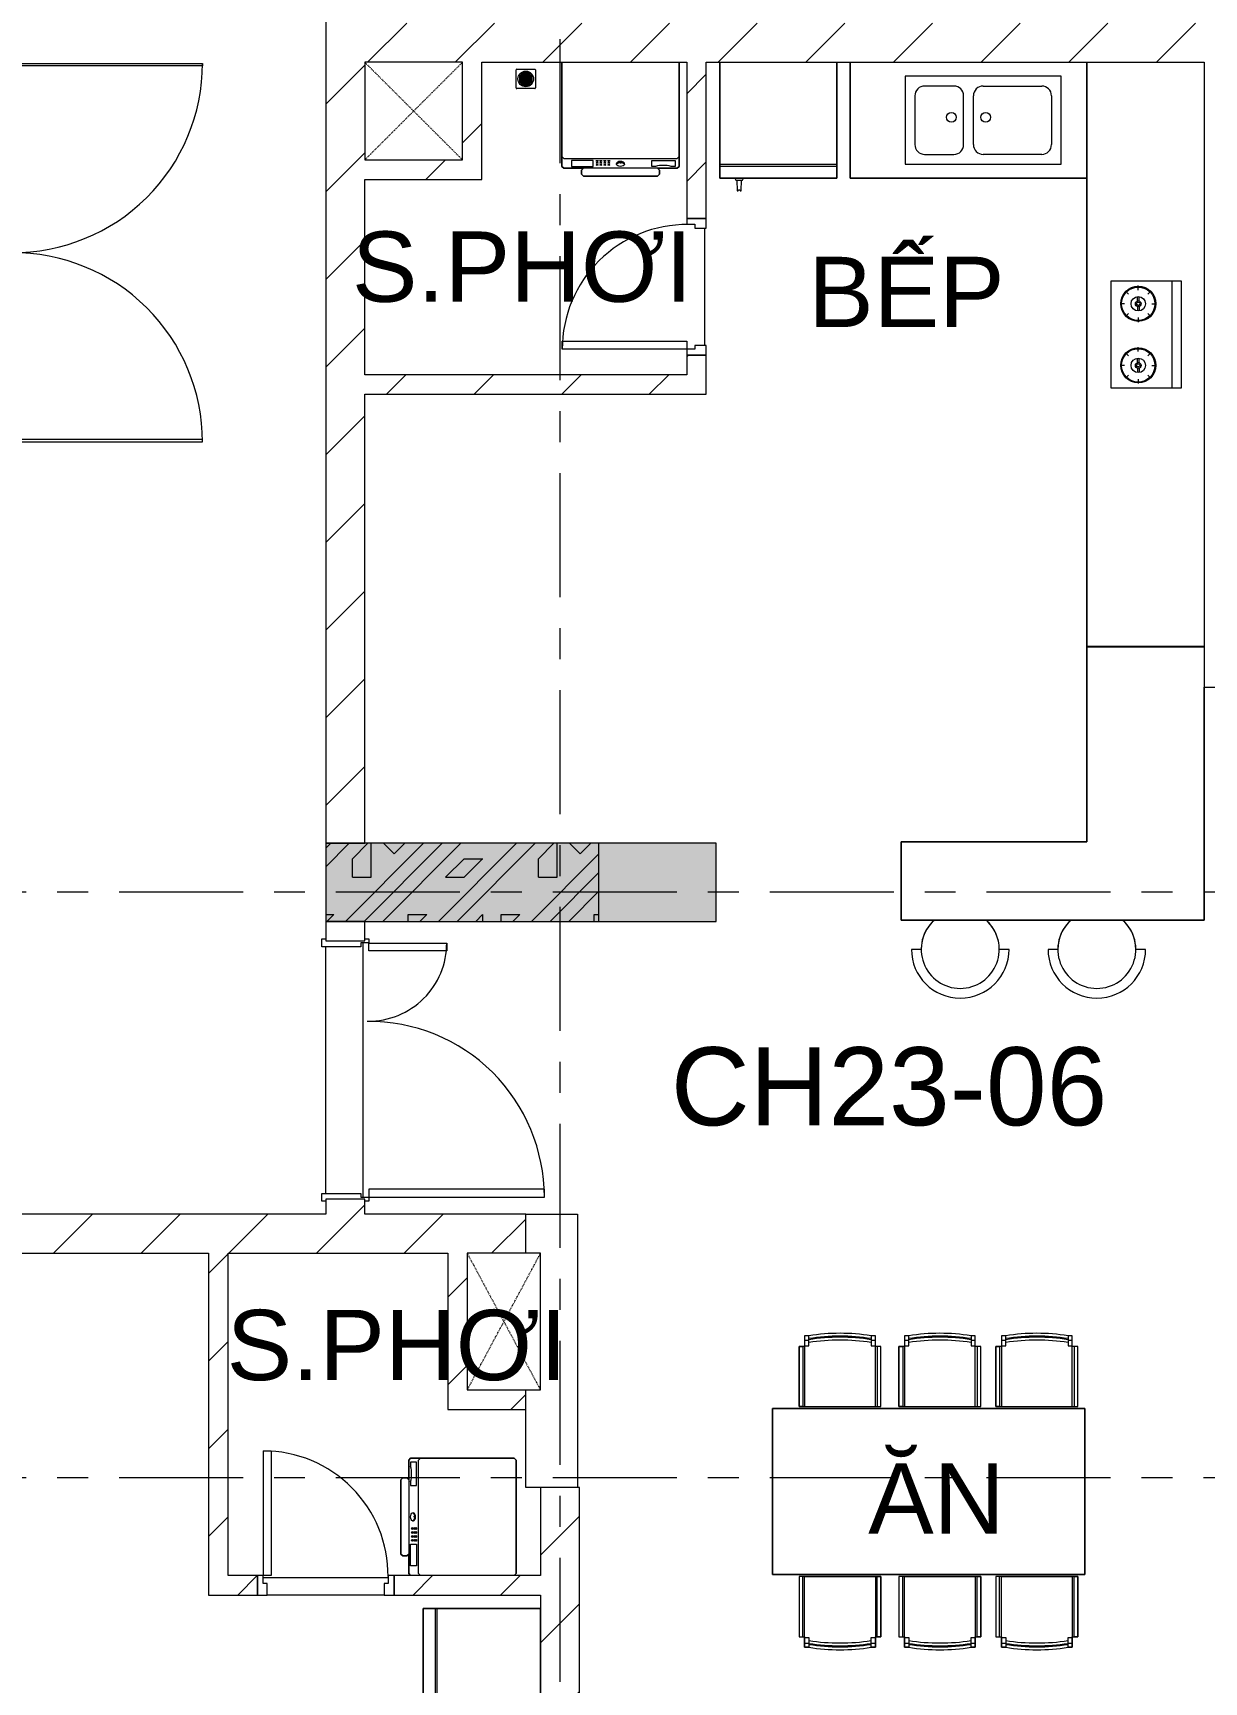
# Model space of a CAD drawing. Header units: millimetres. Extents: x -20144 to 117103, y -11426 to 48263.
# Drawn here: x 100701 to 106701, y 7404 to 15850 of the extents above; entities that cross this region are included whole.
import ezdxf

# ---------------------------------------------------------------- set-up
doc = ezdxf.new("R2010")
doc.units = ezdxf.units.MM
doc.linetypes.add('Dash_2_', pattern=[6.35, 3.175, -3.175])
doc.linetypes.add('Grid Line', pattern=[22.225, 12.7, -3.175, 3.175, -3.175])
for name, color, linetype, lineweight in [('A-DETL-GENF', 31, 'Continuous', 5), ('A-DETL-GENF-HDLN', 161, 'Dash_2_', 5), ('CHU', 181, 'Continuous', 5), ('CUA', 31, 'Continuous', 9), ('HATCH-TUONG', 152, 'Continuous', 9), ('NET CAT', 3, 'Continuous', 5), ('NET-CAT', 3, 'Continuous', 9), ('NET-THAY', 2, 'Continuous', 15), ('THIET BI', 44, 'Continuous', 5), ('THIET-BI', 44, 'Continuous', 5), ('TRUC', 225, 'Continuous', 5)]:
    doc.layers.add(name, color=color, linetype=linetype, lineweight=lineweight)
doc.styles.add('Arial_4', font='arial.ttf', dxfattribs={"height": 360})
doc.styles.add('Arial_5', font='arial.ttf', dxfattribs={"height": 400})
pattern_1 = [(45, (71000, 0), (-224.5064, 224.5064), [])]

# ---------------------------------------------------------------- blocks, each defined once
blk = doc.blocks.new('ALC1807-ASCENT PLAZA-KET CAU 1_rvt-1-MẶT BẰNG TẦNG 5 ĐẾN TẦNG 22')
at = {"layer": 'NET CAT'}
blk.add_hatch(color=7, dxfattribs=at).paths.add_polyline_path([(31200.5, 11299.9), (33200.5, 11299.9), (33200.5, 11699.9), (31200.5, 11699.9)], flags=0)
at = {"layer": 'NET CAT', "color": 90, "lineweight": 13}
for p, q in [((33200.5, 11699.9), (31200.5, 11699.9)), ((31200.5, 11699.9), (31200.5, 11299.9)), ((33200.5, 11299.9), (33200.5, 11699.9)), ((31200.5, 11299.9), (33200.5, 11299.9))]:
    blk.add_line(p, q, dxfattribs=at)
blk = doc.blocks.new('CUA VAO CAN HO_0001 - Type 1-434610-MẶT BẰNG TẦNG 23')
at = {"layer": 'CUA', "lineweight": 5}
for p, q in [((-570, 97.7), (-570, 117.7)), ((-570, 117.7), (-530, 117.7)), ((-560, 97.7), (-570, 97.7)), ((-560, -102.3), (-560, 97.7)), ((-530, 117.7), (-530, -81.3)), ((733, 117.7), (773, 117.7)), ((733, -81.3), (733, 117.7)), ((763, 97.7), (763, -102.3)), ((773, 97.7), (763, 97.7)), ((773, 117.7), (773, 97.7)), ((-550, -81.3), (-550, -122.3)), ((-530, -81.3), (-550, -81.3)), ((753, -81.3), (733, -81.3)), ((753, -122.3), (753, -81.3)), ((-570, -102.3), (-560, -102.3)), ((-570, -122.3), (-570, -102.3)), ((-550, -122.3), (-570, -122.3)), ((773, -122.3), (753, -122.3)), ((763, -102.3), (773, -102.3)), ((773, -102.3), (773, -122.3))]:
    blk.add_line(p, q, dxfattribs=at)
at = {"layer": 'CUA'}
for p, q in [((-509, -122.3), (-549, -122.3)), ((-549, -122.3), (-549, -1022.3)), ((-509, -1022.3), (-509, -122.3)), ((712, -122.3), (752, -122.3)), ((712, -522.3), (712, -122.3)), ((752, -122.3), (752, -522.3)), ((752, -522.3), (712, -522.3)), ((-549, -1022.3), (-509, -1022.3))]:
    blk.add_line(p, q, dxfattribs=at)
at = {"layer": 'CUA', "lineweight": 5}
for centre, radius, start, end in [((-549, -122.3), 900, 270, 0.5), ((752, -122.3), 400, 179.5, 270)]:
    blk.add_arc(centre, radius, start, end, dxfattribs=at)
blk = doc.blocks.new('CUA WC - Type 1-374153-MẶT BẰNG TẦNG 23')
at = {"layer": 'CUA'}
for p, q in [((-217.5, 690.3), (-177.5, 690.3)), ((-217.5, 52.3), (-217.5, 690.3)), ((-177.5, 690.3), (-177.5, 52.3)), ((-177.5, 52.3), (-217.5, 52.3))]:
    blk.add_line(p, q, dxfattribs=at)
at = {"layer": 'CUA', "lineweight": 5}
for p, q in [((-218.5, 52.3), (-248.5, 52.3)), ((-248.5, 52.3), (-248.5, -47.7)), ((-218.5, 11.3), (-218.5, 52.3)), ((-198.5, 11.3), (-218.5, 11.3)), ((-198.5, -47.7), (-198.5, 11.3)), ((421.5, 11.3), (401.5, 11.3)), ((401.5, 11.3), (401.5, -47.7)), ((451.5, 52.3), (421.5, 52.3)), ((421.5, 52.3), (421.5, 11.3)), ((451.5, -47.7), (451.5, 52.3)), ((-248.5, -47.7), (-198.5, -47.7)), ((401.5, -47.7), (451.5, -47.7))]:
    blk.add_line(p, q, dxfattribs=at)
blk.add_arc((-217.5, 52.3), 638, 359.5, 90, dxfattribs=at)
blk = doc.blocks.new('X-MAY GIAT - X-MAY GIAT-V65-MẶT BẰNG TẦNG 23')
at = {"layer": 'THIET BI'}
for p, q in [((-296.8, -6.8), (-300, -10)), ((-300, -10), (-296.8, -6.8)), ((-300, -10), (-300, -540)), ((-300, -540), (-300, -10)), ((300, -10), (296.8, -6.8)), ((296.8, -6.8), (300, -10)), ((300, -540), (300, -10)), ((300, -10), (300, -540)), ((-300, -490), (-290, -500)), ((-290, -500), (290, -500)), ((290, -500), (300, -490)), ((-300, -540), (-290, -550)), ((-290, -550), (-300, -540)), ((-290, -550), (-190, -550)), ((-190, -550), (-290, -550)), ((-250, -510), (-250, -540)), ((-140, -510), (-250, -510)), ((-250, -540), (-140, -540)), ((-190, -550), (-200, -560)), ((-200, -560), (-190, -550)), ((-200, -560), (-200, -580)), ((-200, -580), (-200, -560)), ((-200, -580), (-190, -590)), ((-190, -590), (-200, -580)), ((190, -550), (-190, -550)), ((-190, -590), (190, -590)), ((190, -590), (-190, -590)), ((-140, -540), (-140, -510)), ((-20, -530), (-20, -525)), ((0, -520), (0, -525)), ((20, -530), (20, -525)), ((160, -510), (280, -510)), ((160, -540), (160, -510)), ((180, -540), (160, -540)), ((200, -560), (190, -550)), ((190, -550), (290, -550)), ((190, -550), (200, -560)), ((290, -550), (190, -550)), ((190, -590), (200, -580)), ((200, -580), (190, -590)), ((200, -580), (200, -560)), ((200, -560), (200, -580)), ((280, -540), (260, -540)), ((280, -510), (280, -540)), ((290, -550), (300, -540)), ((300, -540), (290, -550))]:
    blk.add_line(p, q, dxfattribs=at)
blk.add_arc((220, -697.5), 162.5, 75.74997, 104.25003, dxfattribs=at)
for centre, major_axis in [((-120, -512.5), (5, 0)), ((-120, -522.5), (5, 0)), ((-120, -532.5), (5, 0)), ((-100, -512.5), (5, 0)), ((-100, -522.5), (5, 0)), ((-100, -532.5), (5, 0)), ((-80, -512.5), (5, 0)), ((-80, -522.5), (5, 0)), ((-80, -532.5), (5, 0)), ((-60, -512.5), (-5, 0)), ((-60, -522.5), (-5, 0)), ((-60, -532.5), (-5, 0)), ((0, -530), (-20, 0))]:
    blk.add_ellipse(centre, major_axis=major_axis, ratio=0.5, dxfattribs=at)
blk.add_ellipse((0, -525), major_axis=(-20, 0), ratio=0.5, start_param=3.141593, end_param=6.283185, dxfattribs=at)
blk = doc.blocks.new('X-BEP - X-BEP-444161-MẶT BẰNG TẦNG 23')
at = {"layer": 'THIET BI'}
for p, q in [((3000, -600), (3000, 0)), ((3000, 0), (3000, -600)), ((1126.9, -117.4), (1676, -117.4)), ((1126.9, -475.7), (1126.9, -117.4)), ((1676, -162.4), (1126.9, -162.4)), ((1676, -117.4), (1676, -475.7)), ((1243.7, -266.8), (1243.7, -243.3)), ((1559.2, -266.8), (1559.2, -243.3)), ((1173.6, -336.9), (1150.1, -336.9)), ((1194.1, -287.3), (1177.5, -270.7)), ((1229.6, -332.9), (1207.1, -332.9)), ((1257.9, -332.9), (1280.4, -332.9)), ((1293.4, -287.3), (1309.9, -270.7)), ((1313.9, -336.9), (1337.3, -336.9)), ((1489, -336.9), (1465.6, -336.9)), ((1509.6, -287.3), (1493, -270.7)), ((1545, -332.9), (1522.5, -332.9)), ((1573.3, -332.9), (1595.8, -332.9)), ((1608.8, -287.3), (1625.4, -270.7)), ((1629.4, -336.9), (1652.8, -336.9)), ((1194.1, -386.6), (1177.5, -403.1)), ((1229.6, -341), (1207.1, -341)), ((1243.7, -407.1), (1243.7, -430.5)), ((1257.9, -341), (1280.4, -341)), ((1293.4, -386.6), (1309.9, -403.1)), ((1509.6, -386.6), (1493, -403.1)), ((1545, -341), (1522.5, -341)), ((1559.2, -407.1), (1559.2, -430.5)), ((1573.3, -341), (1595.8, -341)), ((1608.8, -386.6), (1625.4, -403.1)), ((1676, -475.7), (1126.9, -475.7)), ((6.8, -600), (3000, -600)), ((3000, -600), (6.8, -600))]:
    blk.add_line(p, q, dxfattribs=at)
for centre, radius in [((1243.7, -336.9), 90), ((1243.7, -336.9), 85.5), ((1559.2, -336.9), 90), ((1559.2, -336.9), 85.5), ((1243.7, -336.9), 36.9), ((1243.7, -336.9), 14.7), ((1243.7, -336.9), 8.24), ((1559.2, -336.9), 36.9), ((1559.2, -336.9), 14.7), ((1559.2, -336.9), 8.24)]:
    blk.add_circle(centre, radius, dxfattribs=at)
blk = doc.blocks.new('X-BEP - X-BEP-436666-MẶT BẰNG TẦNG 23')
at = {"layer": 'THIET BI'}
for p, q in [((1213.2, 0), (0, 0)), ((0, 0), (0, -593.2)), ((0, 0), (1213.2, 0)), ((0, -593.2), (0, 0)), ((1213.2, -593.2), (1213.2, 0)), ((1213.2, 0), (1213.2, -593.2)), ((131.6, -71.5), (131.6, -521.5)), ((931.6, -71.5), (131.6, -71.5)), ((931.6, -521.5), (931.6, -71.5)), ((231.6, -121.5), (531.6, -121.5)), ((831.6, -121.5), (681.6, -121.5)), ((181.6, -421.5), (181.6, -171.5)), ((581.6, -171.5), (581.6, -421.5)), ((631.6, -171.5), (631.6, -421.5)), ((881.6, -421.5), (881.6, -171.5)), ((531.6, -471.5), (231.6, -471.5)), ((681.6, -471.5), (831.6, -471.5)), ((131.6, -521.5), (931.6, -521.5))]:
    blk.add_line(p, q, dxfattribs=at)
for centre in [(519.1, -311.5), (694.1, -311.5)]:
    blk.add_circle(centre, 25, dxfattribs=at)
for centre, start, end in [((231.6, -171.5), 90, 180), ((531.6, -171.5), 360, 90), ((681.6, -171.5), 90, 180), ((831.6, -171.5), 360, 90), ((231.6, -421.5), 180, 270), ((531.6, -421.5), 270, 0), ((681.6, -421.5), 180, 270), ((831.6, -421.5), 270, 0)]:
    blk.add_arc(centre, 50, start, end, dxfattribs=at)
blk = doc.blocks.new('X-TU LANH - X-TU LANH-V66-MẶT BẰNG TẦNG 23')
at = {"layer": 'THIET BI'}
for p, q in [((-300, -6.8), (-300, -600)), ((-300, -600), (-300, -6.8)), ((300, -600), (300, -6.8)), ((300, -6.8), (300, -600)), ((300, -530), (-300, -530)), ((300, -540), (-300, -540)), ((-300, -600), (300, -600)), ((300, -600), (-300, -600)), ((-222.5, -600), (-217.5, -610)), ((-217.5, -610), (-182.5, -610)), ((-212.5, -610), (-210.5, -665)), ((-210.5, -665), (-205.2, -665)), ((-194.8, -665), (-189.5, -665)), ((-189.5, -665), (-187.5, -610)), ((-182.5, -610), (-177.5, -600))]:
    blk.add_line(p, q, dxfattribs=at)
blk.add_arc((-200, -667.2), 5.66, 22.40182, 157.59821, dxfattribs=at)
blk = doc.blocks.new('X-BAR - X-BAR-448121-MẶT BẰNG TẦNG 23')
at = {"layer": 'THIET BI'}
for p, q in [((0, 0), (-600, 0)), ((-600, 0), (-600, -1000.8)), ((-600, -1000.8), (-600, 0)), ((-600, 0), (0, 0)), ((0, -1400.8), (0, -207.7)), ((0, -207.7), (0, -1400.8)), ((-600, -1000.8), (-1551.9, -1000.8)), ((-1551.9, -1000.8), (-1551.9, -1400.8)), ((-1551.9, -1400.8), (-1551.9, -1000.8)), ((-1551.9, -1000.8), (-600, -1000.8)), ((-1551.9, -1400.8), (0, -1400.8)), ((0, -1400.8), (-1551.9, -1400.8))]:
    blk.add_line(p, q, dxfattribs=at)
blk = doc.blocks.new('X-GHE BAR - X-GHE BAR-449055-MẶT BẰNG TẦNG 23')
at = {"layer": 'THIET BI'}
for p, q in [((-250, -250), (-200, -250)), ((-250, -250), (-200, -250)), ((200, -250), (250, -250)), ((200, -250), (250, -250)), ((-132.3, -400), (132.3, -400)), ((-132.3, -400), (132.3, -400))]:
    blk.add_line(p, q, dxfattribs=at)
for radius, start, end in [(250, 0, 180), (250, 0, 180), (200, 311.40962, 228.59038), (200, 180, 228.59038), (200, 311.40962, 0)]:
    blk.add_arc((0, -250), radius, start, end, dxfattribs=at)
blk = doc.blocks.new('X-BAN AN 4 GHE - X-BAN AN 4 GHE 2-382485-MẶT BẰNG TẦNG 23')
at = {"layer": 'THIET BI'}
for p, q in [((187, 372.7), (165.2, 372.7)), ((165.2, 372.7), (165.2, 318.5)), ((165.2, 372.7), (165.2, 10)), ((187, 372.7), (165.2, 372.7)), ((165.2, 350.9), (187, 350.9)), ((187, 337.9), (187, 372.7)), ((187, 321.9), (187, 337.9)), ((527.9, 372.7), (506.1, 372.7)), ((506.1, 372.7), (506.1, 337.9)), ((527.9, 372.7), (506.1, 372.7)), ((506.1, 350.9), (527.9, 350.9)), ((506.1, 337.9), (506.1, 321.9)), ((527.9, 318.5), (527.9, 372.7)), ((527.9, 10), (527.9, 372.7)), ((698.6, 372.7), (676.8, 372.7)), ((676.8, 372.7), (676.8, 318.5)), ((676.8, 372.7), (676.8, 10)), ((698.6, 372.7), (676.8, 372.7)), ((676.8, 350.9), (698.6, 350.9)), ((698.6, 337.9), (698.6, 372.7)), ((698.6, 321.9), (698.6, 337.9)), ((1039.5, 372.7), (1017.7, 372.7)), ((1017.7, 372.7), (1017.7, 337.9)), ((1039.5, 372.7), (1017.7, 372.7)), ((1017.7, 350.9), (1039.5, 350.9)), ((1017.7, 337.9), (1017.7, 321.9)), ((1039.5, 318.5), (1039.5, 372.7)), ((1039.5, 10), (1039.5, 372.7)), ((1195.4, 372.7), (1173.7, 372.7)), ((1173.7, 372.7), (1173.7, 318.5)), ((1173.7, 372.7), (1173.7, 10)), ((1195.4, 372.7), (1173.7, 372.7)), ((1173.7, 350.9), (1195.4, 350.9)), ((1195.4, 337.9), (1195.4, 372.7)), ((1195.4, 321.9), (1195.4, 337.9)), ((1536.3, 372.7), (1514.6, 372.7)), ((1514.6, 372.7), (1514.6, 337.9)), ((1536.3, 372.7), (1514.6, 372.7)), ((1514.6, 350.9), (1536.3, 350.9)), ((1514.6, 337.9), (1514.6, 321.9)), ((1536.3, 318.5), (1536.3, 372.7)), ((1536.3, 10), (1536.3, 372.7)), ((165.2, 318.5), (136.9, 318.5)), ((136.9, 318.5), (136.9, 10)), ((136.9, 318.5), (155.8, 318.5)), ((136.9, 10), (136.9, 318.5)), ((155.8, 318.5), (155.8, 10)), ((165.2, 321.9), (187, 321.9)), ((506.1, 321.9), (527.9, 321.9)), ((556.2, 318.5), (527.9, 318.5)), ((537.3, 318.5), (537.3, 10)), ((556.2, 318.5), (537.3, 318.5)), ((556.2, 10), (556.2, 318.5)), ((556.2, 10), (556.2, 318.5)), ((648.5, 318.5), (648.5, 10)), ((676.8, 318.5), (648.5, 318.5)), ((648.5, 318.5), (667.4, 318.5)), ((648.5, 10), (648.5, 318.5)), ((667.4, 318.5), (667.4, 10)), ((676.8, 321.9), (698.6, 321.9)), ((1017.7, 321.9), (1039.5, 321.9)), ((1067.8, 318.5), (1039.5, 318.5)), ((1048.9, 318.5), (1048.9, 10)), ((1067.8, 318.5), (1048.9, 318.5)), ((1067.8, 10), (1067.8, 318.5)), ((1067.8, 10), (1067.8, 318.5)), ((1145.3, 318.5), (1145.3, 10)), ((1173.7, 318.5), (1145.3, 318.5)), ((1145.3, 318.5), (1164.2, 318.5)), ((1145.3, 10), (1145.3, 318.5)), ((1164.2, 318.5), (1164.2, 10)), ((1173.7, 321.9), (1195.4, 321.9)), ((1514.6, 321.9), (1536.3, 321.9)), ((1564.7, 318.5), (1536.3, 318.5)), ((1545.8, 318.5), (1545.8, 10)), ((1564.7, 318.5), (1545.8, 318.5)), ((1564.7, 10), (1564.7, 318.5)), ((1564.7, 10), (1564.7, 318.5)), ((1600, 0), (0, 0)), ((0, 0), (0, -850)), ((0, -850), (0, 0)), ((0, 0), (1600, 0)), ((136.9, 10), (556.2, 10)), ((155.8, 10), (136.9, 10)), ((165.2, 10), (527.9, 10)), ((537.3, 10), (556.2, 10)), ((648.5, 10), (1067.8, 10)), ((667.4, 10), (648.5, 10)), ((676.8, 10), (1039.5, 10)), ((1048.9, 10), (1067.8, 10)), ((1145.3, 10), (1564.7, 10)), ((1164.2, 10), (1145.3, 10)), ((1173.7, 10), (1536.3, 10)), ((1545.8, 10), (1564.7, 10)), ((1600, -850), (1600, 0)), ((1600, 0), (1600, -850)), ((0, -850), (1600, -850)), ((1600, -850), (0, -850)), ((556.2, -860), (136.9, -860)), ((136.9, -860), (136.9, -1168.5)), ((155.8, -860), (136.9, -860)), ((136.9, -860), (136.9, -1168.5)), ((155.8, -1168.5), (155.8, -860)), ((165.2, -860), (527.9, -860)), ((165.2, -1222.7), (165.2, -860)), ((527.9, -860), (527.9, -1222.7)), ((537.3, -860), (556.2, -860)), ((537.3, -1168.5), (537.3, -860)), ((556.2, -1168.5), (556.2, -860)), ((556.2, -860), (556.2, -1168.5)), ((1067.8, -860), (648.5, -860)), ((648.5, -860), (648.5, -1168.5)), ((667.4, -860), (648.5, -860)), ((648.5, -860), (648.5, -1168.5)), ((667.4, -1168.5), (667.4, -860)), ((676.8, -860), (1039.5, -860)), ((676.8, -1222.7), (676.8, -860)), ((1039.5, -860), (1039.5, -1222.7)), ((1048.9, -860), (1067.8, -860)), ((1048.9, -1168.5), (1048.9, -860)), ((1067.8, -1168.5), (1067.8, -860)), ((1067.8, -860), (1067.8, -1168.5)), ((1564.7, -860), (1145.3, -860)), ((1145.3, -860), (1145.3, -1168.5)), ((1164.2, -860), (1145.3, -860)), ((1145.3, -860), (1145.3, -1168.5)), ((1164.2, -1168.5), (1164.2, -860)), ((1173.7, -860), (1536.3, -860)), ((1173.7, -1222.7), (1173.7, -860)), ((1536.3, -860), (1536.3, -1222.7)), ((1545.8, -860), (1564.7, -860)), ((1545.8, -1168.5), (1545.8, -860)), ((1564.7, -1168.5), (1564.7, -860)), ((1564.7, -860), (1564.7, -1168.5)), ((136.9, -1168.5), (165.2, -1168.5)), ((136.9, -1168.5), (155.8, -1168.5)), ((165.2, -1168.5), (165.2, -1222.7)), ((165.2, -1171.9), (187, -1171.9)), ((187, -1171.9), (187, -1187.9)), ((506.1, -1171.9), (527.9, -1171.9)), ((506.1, -1187.9), (506.1, -1171.9)), ((527.9, -1222.7), (527.9, -1168.5)), ((527.9, -1168.5), (556.2, -1168.5)), ((556.2, -1168.5), (537.3, -1168.5)), ((648.5, -1168.5), (676.8, -1168.5)), ((648.5, -1168.5), (667.4, -1168.5)), ((676.8, -1168.5), (676.8, -1222.7)), ((676.8, -1171.9), (698.6, -1171.9)), ((698.6, -1171.9), (698.6, -1187.9)), ((1017.7, -1171.9), (1039.5, -1171.9)), ((1017.7, -1187.9), (1017.7, -1171.9)), ((1039.5, -1222.7), (1039.5, -1168.5)), ((1039.5, -1168.5), (1067.8, -1168.5)), ((1067.8, -1168.5), (1048.9, -1168.5)), ((1145.3, -1168.5), (1173.7, -1168.5)), ((1145.3, -1168.5), (1164.2, -1168.5)), ((1173.7, -1168.5), (1173.7, -1222.7)), ((1173.7, -1171.9), (1195.4, -1171.9)), ((1195.4, -1171.9), (1195.4, -1187.9)), ((1514.6, -1171.9), (1536.3, -1171.9)), ((1514.6, -1187.9), (1514.6, -1171.9)), ((1536.3, -1222.7), (1536.3, -1168.5)), ((1536.3, -1168.5), (1564.7, -1168.5)), ((1564.7, -1168.5), (1545.8, -1168.5)), ((165.2, -1200.9), (187, -1200.9)), ((165.2, -1222.7), (187, -1222.7)), ((187, -1222.7), (165.2, -1222.7)), ((187, -1187.9), (187, -1222.7)), ((506.1, -1222.7), (506.1, -1187.9)), ((506.1, -1200.9), (527.9, -1200.9)), ((506.1, -1222.7), (527.9, -1222.7)), ((527.9, -1222.7), (506.1, -1222.7)), ((676.8, -1200.9), (698.6, -1200.9)), ((676.8, -1222.7), (698.6, -1222.7)), ((698.6, -1222.7), (676.8, -1222.7)), ((698.6, -1187.9), (698.6, -1222.7)), ((1017.7, -1222.7), (1017.7, -1187.9)), ((1017.7, -1200.9), (1039.5, -1200.9)), ((1017.7, -1222.7), (1039.5, -1222.7)), ((1039.5, -1222.7), (1017.7, -1222.7)), ((1173.7, -1200.9), (1195.4, -1200.9)), ((1173.7, -1222.7), (1195.4, -1222.7)), ((1195.4, -1222.7), (1173.7, -1222.7)), ((1195.4, -1187.9), (1195.4, -1222.7)), ((1514.6, -1222.7), (1514.6, -1187.9)), ((1514.6, -1200.9), (1536.3, -1200.9)), ((1514.6, -1222.7), (1536.3, -1222.7)), ((1536.3, -1222.7), (1514.6, -1222.7))]:
    blk.add_line(p, q, dxfattribs=at)
for centre, radius, start, end in [((346.5, -628.1), 1013.4, 80.94073, 99.05927), ((346.5, -628.1), 1013.4, 80.94073, 99.05927), ((346.5, -628.1), 998.9, 80.80804, 99.19196), ((346.5, -648.2), 1013.4, 80.94073, 99.05927), ((346.5, -648.2), 998.9, 80.80804, 99.19196), ((858.1, -628.1), 1013.4, 80.94073, 99.05927), ((858.1, -628.1), 1013.4, 80.94073, 99.05927), ((858.1, -628.1), 998.9, 80.80804, 99.19196), ((858.1, -648.2), 1013.4, 80.94073, 99.05927), ((858.1, -648.2), 998.9, 80.80804, 99.19196), ((1355, -628.1), 1013.4, 80.94073, 99.05927), ((1355, -628.1), 1013.4, 80.94073, 99.05927), ((1355, -628.1), 998.9, 80.80804, 99.19196), ((1355, -648.2), 1013.4, 80.94073, 99.05927), ((1355, -648.2), 998.9, 80.80804, 99.19196), ((346.5, -201.8), 998.9, 260.80804, 279.19196), ((346.5, -201.8), 1013.4, 260.94073, 279.05927), ((346.5, -221.9), 998.9, 260.80804, 279.19196), ((346.5, -221.9), 1013.4, 260.94073, 279.05927), ((346.5, -221.9), 1013.4, 260.94073, 279.05927), ((858.1, -201.8), 998.9, 260.80804, 279.19196), ((858.1, -201.8), 1013.4, 260.94073, 279.05927), ((858.1, -221.9), 998.9, 260.80804, 279.19196), ((858.1, -221.9), 1013.4, 260.94073, 279.05927), ((858.1, -221.9), 1013.4, 260.94073, 279.05927), ((1355, -201.8), 998.9, 260.80804, 279.19196), ((1355, -201.8), 1013.4, 260.94073, 279.05927), ((1355, -221.9), 998.9, 260.80804, 279.19196), ((1355, -221.9), 1013.4, 260.94073, 279.05927), ((1355, -221.9), 1013.4, 260.94073, 279.05927)]:
    blk.add_arc(centre, radius, start, end, dxfattribs=at)
blk = doc.blocks.new('CUA KINH BAN LE SAN MO 2 HUONG - Type 1-667921-MẶT BẰNG TẦNG 23')
at = {"layer": 'CUA'}
for p, q in [((-969, 968.5), (-957, 968.5)), ((-969, 0), (-969, 968.5)), ((-957, 968.5), (-957, 0)), ((957, 968.5), (957, 0)), ((969, 968.5), (957, 968.5)), ((969, 0), (969, 968.5)), ((-957, 0), (-969, 0)), ((-969, 0), (-969, -968.5)), ((-957, 0), (-969, 0)), ((-957, -968.5), (-957, 0)), ((957, 0), (969, 0)), ((957, -968.5), (957, 0)), ((957, 0), (969, 0)), ((969, 0), (969, -968.5)), ((-969, -968.5), (-957, -968.5)), ((969, -968.5), (957, -968.5))]:
    blk.add_line(p, q, dxfattribs=at)
at = {"layer": 'CUA', "lineweight": 5}
for p, q in [((-970, 0.5), (-1000, 0.5)), ((-1000, 0.5), (-1000, -0.5)), ((-970, -0.5), (-970, 0.5)), ((1000, 0.5), (970, 0.5)), ((970, 0.5), (970, -0.5)), ((1000, -0.5), (1000, 0.5)), ((-1000, -0.5), (-970, -0.5)), ((970, -0.5), (1000, -0.5))]:
    blk.add_line(p, q, dxfattribs=at)
for centre, start, end in [((-969, 0), 359.5, 90), ((969, 0), 90, 180.5), ((-969, 0), 270, 0.5), ((969, 0), 179.5, 270)]:
    blk.add_arc(centre, 968.5, start, end, dxfattribs=at)
blk = doc.blocks.new('X-PHEU - X-PHEU-444926-MẶT BẰNG TẦNG 23')
at = {"layer": 'THIET-BI'}
for p, q in [((25, 29), (25, 121)), ((29, 125), (121, 125)), ((42.5, 90.5), (42.5, 59.5)), ((47.5, 51.8), (47.5, 98.2)), ((52.5, 103.1), (52.5, 46.9)), ((57.5, 43.5), (57.5, 106.5)), ((62.5, 108.8), (62.5, 41.2)), ((67.5, 39.8), (67.5, 110.2)), ((72.5, 110.9), (72.5, 78.1)), ((77.5, 78.1), (77.5, 110.9)), ((82.5, 110.2), (82.5, 39.8)), ((87.5, 41.2), (87.5, 108.8)), ((92.5, 106.5), (92.5, 43.5)), ((97.5, 46.9), (97.5, 103.1)), ((102.5, 98.2), (102.5, 51.8)), ((107.5, 59.5), (107.5, 90.5)), ((125, 121), (125, 29)), ((121, 25), (29, 25)), ((72.5, 71.9), (72.5, 39.1)), ((77.5, 39.1), (77.5, 71.9))]:
    blk.add_line(p, q, dxfattribs=at)
blk.add_circle((75, 75), 40, dxfattribs=at)
for centre, radius, start, end in [((29, 121), 4, 90, 180), ((75, 75), 36, 139.80824, 154.52563), ((75, 75), 36, 119.0853, 128.68219), ((75, 75), 36, 102.0247, 110.31751), ((75, 75), 36, 90, 93.98208), ((75, 75), 36, 86.01792, 90), ((75, 75), 36, 69.68249, 77.9753), ((75, 75), 36, 51.31781, 60.9147), ((75, 75), 36, 25.47437, 40.19176), ((121, 121), 4, 0, 90), ((29, 29), 4, 180, 270), ((75, 75), 36, 205.47437, 220.19176), ((75, 75), 36, 231.31781, 240.9147), ((75, 75), 36, 249.68249, 257.9753), ((75, 75), 4, 128.68219, 231.31781), ((75, 75), 36, 266.01792, 270), ((75, 75), 36, 270, 273.98208), ((75, 75), 4, 308.68219, 51.31781), ((75, 75), 36, 282.0247, 290.31751), ((75, 75), 36, 299.0853, 308.68219), ((75, 75), 36, 319.80824, 334.52563), ((121, 29), 4, 270, 360)]:
    blk.add_arc(centre, radius, start, end, dxfattribs=at)
blk = doc.blocks.new('X-TU LANH - X-TU LANH-629884-MẶT BẰNG TẦNG 23')
at = {"layer": 'THIET BI'}
for p, q in [((-300, 600), (300, 600)), ((-300, 0), (-300, 600)), ((-300, 600), (-300, 0)), ((300, 600), (-300, 600)), ((-222.5, 600), (-217.5, 610)), ((-217.5, 610), (-182.5, 610)), ((-212.5, 610), (-210.5, 665)), ((-210.5, 665), (-205.2, 665)), ((-194.8, 665), (-189.5, 665)), ((-189.5, 665), (-187.5, 610)), ((-182.5, 610), (-177.5, 600)), ((300, 600), (300, 0)), ((300, 0), (300, 600)), ((300, 540), (-300, 540)), ((300, 530), (-300, 530)), ((300, 0), (-300, 0)), ((-300, 0), (300, 0))]:
    blk.add_line(p, q, dxfattribs=at)
blk.add_arc((-200, 667.2), 5.66, 202.40179, 337.59818, dxfattribs=at)
blk = doc.blocks.new('X-MAY GIAT - X-MAY GIAT-629885-MẶT BẰNG TẦNG 23')
at = {"layer": 'THIET BI'}
for p, q in [((-300, 540), (-290, 550)), ((-290, 550), (-300, 540)), ((-290, 550), (-190, 550)), ((-190, 550), (-290, 550)), ((-250, 510), (-250, 540)), ((-250, 540), (-140, 540)), ((-140, 510), (-250, 510)), ((-200, 580), (-190, 590)), ((-190, 590), (-200, 580)), ((-200, 560), (-200, 580)), ((-200, 580), (-200, 560)), ((-190, 550), (-200, 560)), ((-200, 560), (-190, 550)), ((-190, 590), (190, 590)), ((190, 590), (-190, 590)), ((190, 550), (-190, 550)), ((-140, 540), (-140, 510)), ((-20, 530), (-20, 525)), ((0, 520), (0, 525)), ((20, 530), (20, 525)), ((160, 540), (160, 510)), ((180, 540), (160, 540)), ((160, 510), (280, 510)), ((190, 590), (200, 580)), ((200, 580), (190, 590)), ((200, 560), (190, 550)), ((190, 550), (200, 560)), ((190, 550), (290, 550)), ((290, 550), (190, 550)), ((200, 580), (200, 560)), ((200, 560), (200, 580)), ((280, 540), (260, 540)), ((280, 510), (280, 540)), ((290, 550), (300, 540)), ((300, 540), (290, 550)), ((300, 540), (300, 10)), ((300, 10), (300, 540)), ((-300, 490), (-290, 500)), ((-290, 500), (290, 500)), ((290, 500), (300, 490)), ((-290, 0), (-300, 10)), ((-300, 10), (-290, 0)), ((290, 0), (-290, 0)), ((-290, 0), (290, 0)), ((300, 10), (290, 0)), ((290, 0), (300, 10))]:
    blk.add_line(p, q, dxfattribs=at)
blk.add_arc((220, 697.5), 162.5, 255.74997, 284.25003, dxfattribs=at)
for centre, major_axis in [((-120, 532.5), (5, 0)), ((-120, 522.5), (5, 0)), ((-120, 512.5), (5, 0)), ((-100, 532.5), (5, 0)), ((-100, 522.5), (5, 0)), ((-100, 512.5), (5, 0)), ((-80, 532.5), (5, 0)), ((-80, 522.5), (5, 0)), ((-80, 512.5), (5, 0)), ((-60, 532.5), (5, 0)), ((-60, 522.5), (5, 0)), ((-60, 512.5), (5, 0)), ((0, 530), (20, 0))]:
    blk.add_ellipse(centre, major_axis=major_axis, ratio=0.5, dxfattribs=at)
blk.add_ellipse((0, 525), major_axis=(20, 0), ratio=0.5, start_param=3.141593, end_param=6.283185, dxfattribs=at)
blk = doc.blocks.new('Family2 - Family1 2-690008-MẶT BẰNG TẦNG 23')
at = {"layer": 'A-DETL-GENF'}
for p, q in [((500, 500), (0, 500)), ((0, 500), (0, 0)), ((500, 0), (500, 500)), ((0, 0), (500, 0))]:
    blk.add_line(p, q, dxfattribs=at)
at = {"layer": 'A-DETL-GENF-HDLN'}
for p, q in [((0, 500), (500, 0.8)), ((0, 0), (500, 499.2))]:
    blk.add_line(p, q, dxfattribs=at)
blk = doc.blocks.new('Family2 - Family1 2-693272-MẶT BẰNG TẦNG 23')
at = {"layer": 'A-DETL-GENF'}
for p, q in [((375, 700), (0, 700)), ((0, 700), (0, 0)), ((375, 0), (375, 700)), ((0, 0), (375, 0))]:
    blk.add_line(p, q, dxfattribs=at)
at = {"layer": 'A-DETL-GENF-HDLN'}
for p, q in [((0, 700), (375, 0.8)), ((0, 0), (375, 699.2))]:
    blk.add_line(p, q, dxfattribs=at)

msp = doc.modelspace()

# ---------------------------------------------------------------- hatches: boundary and pattern name
at = {"layer": 'HATCH-TUONG', "lineweight": 5}
h = msp.add_hatch(dxfattribs=at)
h.set_pattern_fill('FP_4', color=256, style=0, pattern_type=2)
h.set_pattern_definition(pattern_1)
h.paths.add_polyline_path([(102400.5, 15799.9), (102400.5, 18906.9), (102200.5, 18906.9), (102200.5, 15799.9)], flags=0)
h = msp.add_hatch(dxfattribs=at)
h.set_pattern_fill('FP_4', color=256, style=0, pattern_type=2)
h.set_pattern_definition(pattern_1)
h.paths.add_polyline_path([(110329.2, 15699.9), (111800.5, 15699.9), (111800.5, 15899.9), (102400.5, 15899.9), (102400.5, 15699.9), (107092.4, 15699.9), (107088, 15703), (107088, 15706.8), (107133, 15706.8), (107133, 15703), (107128.7, 15699.9), (107272.4, 15699.9), (107268, 15703), (107268, 15706.8), (107313, 15706.8), (107313, 15703), (107308.7, 15699.9), (108500.5, 15699.9)], flags=0)
h = msp.add_hatch(dxfattribs=at)
h.set_pattern_fill('FP_4', color=256, style=0, pattern_type=2)
h.set_pattern_definition(pattern_1)
h.paths.add_polyline_path([(102400.5, 11699.9), (102400.5, 15799.9), (102200.5, 15799.9), (102200.5, 11699.9)], flags=0)
h = msp.add_hatch(dxfattribs=at)
h.set_pattern_fill('FP_4', color=256, style=0, pattern_type=2)
h.set_pattern_definition(pattern_1)
h.paths.add_polyline_path([(103000.5, 15099.9), (103000.5, 15699.9), (102900.5, 15699.9), (102900.5, 15099.9)], flags=0)
h = msp.add_hatch(dxfattribs=at)
h.set_pattern_fill('FP_4', color=256, style=0, pattern_type=2)
h.set_pattern_definition(pattern_1)
h.paths.add_polyline_path([(104150.5, 13999.9), (104150.5, 14199.9), (104050.5, 14199.9), (104050.5, 13999.9)], flags=0)
h.paths.add_polyline_path([(104150.5, 14899.9), (104150.5, 15699.9), (104050.5, 15699.9), (104050.5, 14899.9)], flags=0)
h = msp.add_hatch(dxfattribs=at)
h.set_pattern_fill('FP_4', color=256, style=0, pattern_type=2)
h.set_pattern_definition(pattern_1)
h.paths.add_polyline_path([(102900.5, 15099.9), (102900.5, 15199.9), (102400.5, 15199.9), (102400.5, 15099.9)], flags=0)
h = msp.add_hatch(dxfattribs=at)
h.set_pattern_fill('FP_4', color=256, style=0, pattern_type=2)
h.set_pattern_definition(pattern_1)
h.paths.add_polyline_path([(104050.5, 13999.9), (104050.5, 14099.9), (102400.5, 14099.9), (102400.5, 13999.9)], flags=0)
h = msp.add_hatch(dxfattribs=at)
h.set_pattern_fill('FP_4', color=256, style=0, pattern_type=2)
h.set_pattern_definition(pattern_1)
h.paths.add_polyline_path([(102400.5, 9800), (102400.5, 9876.9), (102200.5, 9876.9), (102200.5, 9800)], flags=0)
h.paths.add_polyline_path([(102400.5, 11199.9), (102400.5, 11299.9), (102200.5, 11299.9), (102200.5, 11199.9)], flags=0)
h = msp.add_hatch(dxfattribs=at)
h.set_pattern_fill('FP_4', color=256, style=0, pattern_type=2)
h.set_pattern_definition(pattern_1)
h.paths.add_polyline_path([(103225.4, 9600), (103225.4, 9800), (98663.5, 9800), (98663.5, 9600), (103170.8, 9600)], flags=0)
h.paths.add_polyline_path([(97340.5, 9600), (97340.5, 9800), (96900.5, 9800), (96900.5, 9600), (97000.5, 9600)], flags=0)
h = msp.add_hatch(dxfattribs=at)
h.set_pattern_fill('FP_4', color=256, style=0, pattern_type=2)
h.set_pattern_definition(pattern_1)
h.paths.add_polyline_path([(101700.5, 7850), (101700.5, 9600), (101600.5, 9600), (101600.5, 7850)], flags=0)
h = msp.add_hatch(dxfattribs=at)
h.set_pattern_fill('FP_4', color=256, style=0, pattern_type=2)
h.set_pattern_definition(pattern_1)
h.paths.add_polyline_path([(102925.5, 8800), (102925.5, 9600), (102825.5, 9600), (102825.5, 8800)], flags=0)
h = msp.add_hatch(dxfattribs=at)
h.set_pattern_fill('FP_4', color=256, style=0, pattern_type=2)
h.set_pattern_definition(pattern_1)
h.paths.add_polyline_path([(103225.4, 8800), (103225.4, 8900), (102925.5, 8900), (102925.5, 8800), (103170.8, 8800)], flags=0)
h = msp.add_hatch(dxfattribs=at)
h.set_pattern_fill('FP_4', color=256, style=0, pattern_type=2)
h.set_pattern_definition(pattern_1)
h.paths.add_polyline_path([(103500.5, 1499.9), (103500.5, 8400), (103300.5, 8400), (103300.5, 1499.9)], flags=0)
h = msp.add_hatch(dxfattribs=at)
h.set_pattern_fill('FP_4', color=256, style=0, pattern_type=2)
h.set_pattern_definition(pattern_1)
h.paths.add_polyline_path([(103300.5, 7850), (103300.5, 7950), (102550.5, 7950), (102550.5, 7850), (103170.8, 7850)], flags=0)
h.paths.add_polyline_path([(101850.5, 7850), (101850.5, 7950), (101700.5, 7950), (101700.5, 7850)], flags=0)
at = {"layer": 'NET CAT'}
h = msp.add_hatch(dxfattribs=at)
h.set_pattern_fill('FP_1', color=256, style=0, pattern_type=2)
h.set_pattern_definition([(45, (71095.25, 0), (-476.246, 476.246), []), (45, (71190.5, 0), (-476.246, 476.246), []), (45, (71000, 0), (-476.246, 476.246), []), (45, (71476.25, 0), (-476.246, 476.246), []), (45, (71571.5, 0), (-476.246, 476.246), []), (0, (71381, 95.25), (0, 952.5), [95.25, -857.25]), (0, (71476.25, 190.5), (0, 952.5), [95.25, -857.25]), (45, (71381, 95.25), (0, 952.491), [134.683, -1212.342]), (45, (71476.25, 95.25), (0, 952.491), [134.683, -1212.342]), (0, (71381, 95.25), (0, 952.5), [95.25, -857.25]), (90, (70904.75, 95.25), (-952.5, 6e-14), [95.25, -857.25]), (90, (71000, 95.25), (-952.5, 6e-14), [190.5, -762]), (45, (70904.75, 190.5), (0, 952.491), [134.683, -1212.342]), (90, (71762, 381), (-952.5, 6e-14), [95.25, -857.25]), (0, (71666.75, 381), (0, 952.5), [95.25, -857.25]), (45, (71666.75, 381), (0, 952.491), [134.683, -1212.342]), (0, (71857.25, 95.25), (0, 952.5), [95.25, -857.25]), (0, (71857.25, 571.5), (0, 952.5), [95.25, -857.25]), (90, (72047.75, 666.75), (-952.5, 6e-14), [95.25, -857.25]), (45, (71857.25, 571.5), (0, 952.491), [269.367, -1077.66]), (45, (71952.5, 571.5), (0, 952.491), [134.683, -1212.342]), (45, (72143, 762), (0, 952.491), [134.683, -1212.342]), (0, (72143, 857.25), (0, 952.5), [95.25, -857.25]), (90, (72143, 762), (-952.5, 6e-14), [95.25, -857.25]), (0, (71476.25, 762), (0, 952.5), [95.25, -857.25]), (0, (71666.75, 857.25), (0, 952.5), [95.25, -857.25]), (90, (71571.5, 762), (-952.5, 6e-14), [95.25, -857.25]), (90, (71666.75, 762), (-952.5, 6e-14), [95.25, -857.25]), (45, (71476.25, 762), (0, 952.491), [134.684, -1212.342]), (45, (71666.75, 762), (0, 952.491), [134.684, -1212.342]), (135, (71119, 214.8), (-952.491, 6e-14), [134.683, -1212.342]), (135, (71238.1, 333.4), (-952.491, 6e-14), [134.683, -1212.342]), (135, (71309.56, 404.8), (-952.491, 6e-14), [134.683, -1212.342]), (135, (71333.4, 428.6), (-952.491, 6e-14), [134.683, -1212.342]), (135, (71381, 476.25), (-952.491, 6e-14), [134.684, -1212.342]), (135, (71404.8, 500.06), (-952.491, 6e-14), [134.683, -1212.342]), (135, (71476.25, 571.5), (-952.491, 6e-14), [134.684, -1212.342]), (135, (71523.9, 619.1), (-952.491, 6e-14), [134.684, -1212.342]), (45, (71119, 214.8), (0, 952.491), [95.25, -1251.775]), (45, (71238.1, 333.4), (0, 952.491), [67.36, -1279.665]), (45, (71404.8, 500.06), (0, 952.491), [67.36, -1279.665]), (45, (71309.56, 595.3), (0, 952.491), [67.36, -1279.665]), (45, (71476.25, 571.5), (0, 952.491), [67.36, -1279.665]), (45, (71381, 666.75), (0, 952.491), [67.36, -1279.665]), (0, (71024.2, 309.5), (0, 952.5), [190.043, -762.457]), (0, (71238.1, 523.9), (0, 952.5), [95.25, -857.25])])
h.paths.add_polyline_path([(103600.5, 11299.9), (103600.5, 11699.9), (102200.5, 11699.9), (102200.5, 11299.9), (103170.8, 11299.9)], flags=0)

# ---------------------------------------------------------------- linework, layer by layer
at = {"layer": 'NET CAT', "lineweight": 13}
for p, q in [((103600.5, 11699.9), (102200.5, 11699.9)), ((102200.5, 11699.9), (102200.5, 11299.9)), ((103600.5, 11299.9), (103600.5, 11699.9)), ((102200.5, 11299.9), (103600.5, 11299.9))]:
    msp.add_line(p, q, dxfattribs=at)
at = {"layer": 'NET-CAT', "lineweight": 15}
for p, q in [((102200.5, 18906.9), (102200.5, 15799.9)), ((102200.5, 15799.9), (102200.5, 11699.9)), ((103000.5, 15099.9), (103000.5, 15699.9)), ((103000.5, 15699.9), (104050.5, 15699.9)), ((104050.5, 15699.9), (104050.5, 14899.9)), ((104150.5, 14899.9), (104150.5, 15699.9)), ((104150.5, 15699.9), (106700.5, 15699.9)), ((106700.5, 15699.9), (106700.5, 12599.9)), ((102400.5, 15099.9), (102900.5, 15099.9)), ((102400.5, 14099.9), (102400.5, 15099.9)), ((102900.5, 15099.9), (103000.5, 15099.9)), ((104050.5, 14899.9), (104150.5, 14899.9)), ((104050.5, 14199.9), (104050.5, 14099.9)), ((104150.5, 14199.9), (104050.5, 14199.9)), ((104150.5, 13999.9), (104150.5, 14199.9)), ((104050.5, 14099.9), (102400.5, 14099.9)), ((102400.5, 13999.9), (104050.5, 13999.9)), ((102400.5, 11699.9), (102400.5, 13999.9)), ((104050.5, 13999.9), (104150.5, 13999.9)), ((106700.5, 12599.9), (106700.5, 12499.9)), ((106700.5, 12499.9), (106900.5, 12499.9)), ((102200.5, 11699.9), (102400.5, 11699.9)), ((102400.5, 11299.9), (102200.5, 11299.9)), ((102200.5, 11299.9), (102200.5, 11199.9)), ((102400.5, 11199.9), (102400.5, 11299.9)), ((102200.5, 11199.9), (102400.5, 11199.9)), ((102200.5, 9800), (98663.5, 9800)), ((102400.5, 9876.9), (102200.5, 9876.9)), ((102200.5, 9876.9), (102200.5, 9800)), ((102400.5, 9800), (102400.5, 9876.9)), ((103225.4, 9800), (102400.5, 9800)), ((103225.4, 9600), (103225.4, 9800)), ((98663.5, 9600), (101600.5, 9600)), ((101600.5, 9600), (101600.5, 7850)), ((101700.5, 9600), (102825.5, 9600)), ((101700.5, 7950), (101700.5, 9600)), ((102825.5, 9600), (102825.5, 8800)), ((103225.4, 8800), (103225.4, 8900)), ((102825.5, 8800), (102925.5, 8800)), ((102925.5, 8800), (103225.4, 8800)), ((103500.5, 8400), (103300.5, 8400)), ((103300.5, 8400), (103300.5, 7950)), ((103500.5, 6949.9), (103500.5, 8400)), ((101850.5, 7950), (101700.5, 7950)), ((101850.5, 7850), (101850.5, 7950)), ((103300.5, 7950), (102550.5, 7950)), ((102550.5, 7950), (102550.5, 7850)), ((101600.5, 7850), (101700.5, 7850)), ((101700.5, 7850), (101850.5, 7850)), ((102550.5, 7850), (103300.5, 7850)), ((103300.5, 7850), (103300.5, 5300))]:
    msp.add_line(p, q, dxfattribs=at)
at = {"layer": 'NET-THAY', "lineweight": 9}
for p, q in [((104140.5, 14849.9), (104140.5, 14249.9)), ((102201.8, 9906.9), (102201.8, 11169.9)), ((102390.5, 11189.9), (102390.5, 9886.9)), ((103225.4, 9800), (103490.5, 9800)), ((103490.5, 9800), (103490.5, 8400)), ((103225.5, 8400), (103225.5, 8800)), ((103300.5, 8400), (103225.5, 8400)), ((101880.5, 7939.9), (102520.5, 7939.9)), ((102500.5, 7850), (101900.5, 7850))]:
    msp.add_line(p, q, dxfattribs=at)
at = {"layer": 'TRUC', "linetype": 'Grid Line', "ltscale": 50}
for p, q in [((103400.5, 43599.9), (103400.5, -4500.1)), ((114000.5, 11449.9), (58907.6, 11449.9)), ((114000.5, 8449.9), (56593, 8449.9))]:
    msp.add_line(p, q, dxfattribs=at)

# ---------------------------------------------------------------- block references
at = {"lineweight": 5}
for name, p in [('ALC1807-ASCENT PLAZA-KET CAU 1_rvt-1-MẶT BẰNG TẦNG 5 ĐẾN TẦNG 22', (71000, -0.1)), ('Family2 - Family1 2-690008-MẶT BẰNG TẦNG 23', (102400.5, 15199.9)), ('Family2 - Family1 2-693272-MẶT BẰNG TẦNG 23', (102925.5, 8900))]:
    msp.add_blockref(name, p, dxfattribs=at)
at = {"lineweight": 9}
for name, p, rotation in [('CUA KINH BAN LE SAN MO 2 HUONG - Type 1-667921-MẶT BẰNG TẦNG 23', (100600.5, 14724.9), 270), ('X-MAY GIAT - X-MAY GIAT-V65-MẶT BẰNG TẦNG 23', (103710.5, 15706.8), 359.9999830745969), ('X-BEP - X-BEP-436666-MẶT BẰNG TẦNG 23', (106100.5, 15106.8), 180), ('X-BEP - X-BEP-444161-MẶT BẰNG TẦNG 23', (106700.5, 15706.8), 270), ('CUA WC - Type 1-374153-MẶT BẰNG TẦNG 23', (104102.8, 14448.5), 90), ('X-GHE BAR - X-GHE BAR-449055-MẶT BẰNG TẦNG 23', (105451.3, 10906.8), 180), ('X-GHE BAR - X-GHE BAR-449055-MẶT BẰNG TẦNG 23', (106151.3, 10906.8), 180), ('CUA VAO CAN HO_0001 - Type 1-434610-MẶT BẰNG TẦNG 23', (102298.3, 10437), 90), ('X-MAY GIAT - X-MAY GIAT-629885-MẶT BẰNG TẦNG 23', (103175.5, 8250), 90), ('X-TU LANH - X-TU LANH-629884-MẶT BẰNG TẦNG 23', (103300.5, 7481.5), 90)]:
    msp.add_blockref(name, p, dxfattribs=dict(at, rotation=rotation))
for name, p in [('X-PHEU - X-PHEU-444926-MẶT BẰNG TẦNG 23', (103150.5, 15539.9)), ('X-TU LANH - X-TU LANH-V66-MẶT BẰNG TẦNG 23', (104519, 15706.8)), ('X-BAR - X-BAR-448121-MẶT BẰNG TẦNG 23', (106700.5, 12707.6)), ('X-BAN AN 4 GHE - X-BAN AN 4 GHE 2-382485-MẶT BẰNG TẦNG 23', (104489.1, 8805)), ('CUA WC - Type 1-374153-MẶT BẰNG TẦNG 23', (102099.1, 7897.7))]:
    msp.add_blockref(name, p, dxfattribs=at)

# ---------------------------------------------------------------- texts
at = {"layer": 'CHU', "color": 7, "attachment_point": 3, "line_spacing_factor": 0.936439}
for s, insert, char_height, width, style in [('\\pt2540,5080,7620,10160,12700,15240,17780,20320,22860,25400,27940,30480,33020,35560,38100,40640,43180,45720,48260,50800,53340,55880,58420,60960,63500,66040,68580,71120,73660,76200,78740,81280;S.PHƠI', (104079.3, 14833.3), 360, 1710.94, 'Arial_4'), ('\\pt2540,5080,7620,10160,12700,15240,17780,20320,22860,25400,27940,30480,33020,35560,38100,40640,43180,45720,48260,50800,53340,55880,58420,60960,63500,66040,68580,71120,73660,76200,78740,81280;BẾP', (105678.6, 14703.8), 360, 1001.92, 'Arial_4'), ('\\pt2540,5080,7620,10160,12700,15240,17780,20320,22860,25400,27940,30480,33020,35560,38100,40640,43180,45720,48260,50800,53340,55880,58420,60960,63500,66040,68580,71120,73660,76200,78740,81280;CH23-06', (106204.9, 10655.4), 400, 2298.76, 'Arial_5'), ('\\pt2540,5080,7620,10160,12700,15240,17780,20320,22860,25400,27940,30480,33020,35560,38100,40640,43180,45720,48260,50800,53340,55880,58420,60960,63500,66040,68580,71120,73660,76200,78740,81280;S.PHƠI', (103437.4, 9310.4), 360, 1710.94, 'Arial_4'), ('\\pt2540,5080,7620,10160,12700,15240,17780,20320,22860,25400,27940,30480,33020,35560,38100,40640,43180,45720,48260,50800,53340,55880,58420,60960,63500,66040,68580,71120,73660,76200,78740,81280;ĂN', (105678.6, 8524.8), 360, 694.88, 'Arial_4')]:
    msp.add_mtext(s, dxfattribs=dict(at, insert=insert, char_height=char_height, width=width, style=style))

doc.saveas('drawing.dxf')
